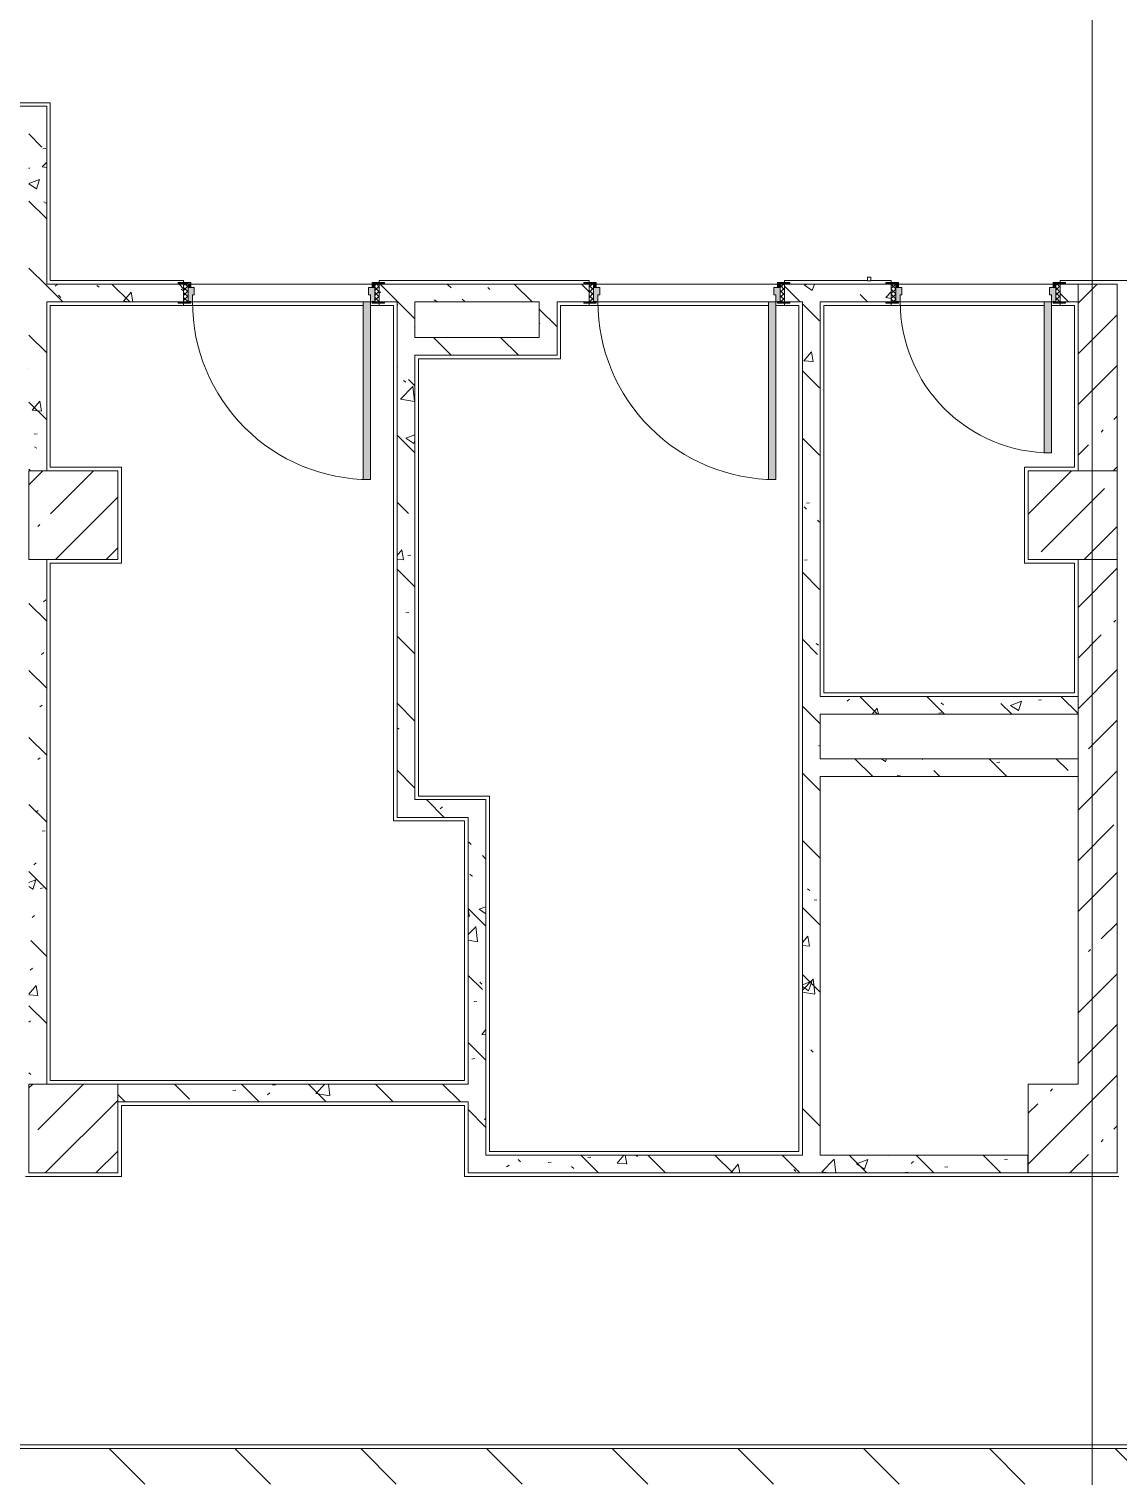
# Model space of a CAD drawing. Header units: millimetres. Extents: x -4185 to 186529, y -8553 to 29097.
# Drawn here: x 138099 to 144224, y 13445 to 21585 of the extents above; entities that cross this region are included whole.
import ezdxf

# ---------------------------------------------------------------- set-up
doc = ezdxf.new("R2010")
doc.units = ezdxf.units.MM
for name, color, linetype, lineweight, true_color in [('A-DOOR-3', 7, 'Continuous', 5, 0xaaaaaa), ('A-DOOR-4', 7, 'Continuous', 5, 0xe2e2e2), ('A-DOOR-FRAM-2', 7, 'Continuous', 5, 0xe2e2e2), ('A-DOOR-FRAM-3', 7, 'Continuous', 5, 0xaaaaaa), ('A-FLOR-1', 7, 'Continuous', 5, 0xaaaaaa), ('I-WALL-5', 7, 'Continuous', 5, 0x787878)]:
    doc.layers.add(name, color=color, linetype=linetype, lineweight=lineweight, true_color=true_color)
for name, color, linetype, lineweight in [('A-WALL', 7, 'Continuous', 9), ('A-WALL-2', 7, 'Continuous', 5), ('I-WALL-3', 7, 'Continuous', 5), ('S-COLS-2', 7, 'Continuous', 5), ('Оси', 7, 'Continuous', 9)]:
    doc.layers.add(name, color=color, linetype=linetype, lineweight=lineweight)
pattern_1 = [(45, (59518.7, 0), (-285.1231, 285.1231), []), (45, (59803.8, 0), (-285.1231, 285.1231), [504.031, -100.806, 16.764, -84.042])]
pattern_2 = [(135, (59518.7, 0), (-377.1708, -377.1708), [533.4, -88.9, 17.78, -88.9]), (135, (59518.7, 376.94), (-377.1708, -377.1708), []), (50, (59518.7, 0), (637.6445, -55.7866), [66.675, -733.425]), (355, (59518.7, 0), (-123.3494, 668.699), [53.34, -586.74]), (100.451, (59571.8, -4.65), (514.299, 612.908), [56.665, -623.315]), (46.184, (59518.7, 177.8), (948.7764, -147.15), [100.012, -1100.137]), (96.636, (59597.7, 165.5), (830.909, 865.997), [84.998, -934.973]), (351.184, (59518.7, 177.8), (830.918, 865.988), [80.01, -880.11]), (21, (59607.6, 133.35), (530.6506, -357.9283), [66.675, -733.425]), (326, (59607.6, 133.35), (216.308, 644.6585), [53.34, -586.74]), (71.451, (59651.8, 103.5), (746.9596, 286.7243), [56.665, -623.315]), (37.5, (59518.68, 0), (10.81053, 295.9426), [16.764, -562.864, 16.764, -578.866, -588.962]), (37.5, (59518.68, 0), (10.81053, 295.9426), [-1175.258, 16.764, -572.198]), (7.5, (59518.68, 0), (233.8692, 350.6318), [16.764, -322.834, 16.764, -549.529, -224.472]), (7.5, (59518.68, 0), (233.8692, 350.6318), [-905.891, 16.764, -207.708]), (327.5, (59320.43, 0), (474.5678, -20.0513), [16.764, -205.486, 16.764, -676.656, -920.115]), (327.5, (59320.43, 0), (474.5678, -20.0513), [-915.67, 16.764, -903.351]), (317.5, (59231.53, 0), (518.4522, 88.9934), [16.764, -272.161, 16.764, -443.738, -653.415]), (317.5, (59231.53, 0), (518.4522, 88.9934), [-749.427, 16.764, -636.651])]
pattern_3 = [(135, (1751.41, 114.685), (-14.14214, -14.14214), []), (225, (1751.41, 114.685), (14.14214, -14.14214), [])]
pattern_4 = [(45, (-371.384, 114.685), (-14.1421, 14.1421), []), (135, (-371.384, 114.685), (-14.1421, -14.1421), [])]
pattern_5 = [(135, (59518.7, 0), (-353.5534, -353.5534), [])]

# ---------------------------------------------------------------- blocks, each defined once
blk = doc.blocks.new('110_Дверь_СКБ_1Ст_Внутренняя1 - Д-11п 1100x2100h_кладовые _все__ коридор _между помещениями блока столовой__ моечные _все_ 2-32102277-1_10_1_птичка')
at = {"layer": 'A-DOOR-3'}
h = blk.add_hatch(dxfattribs=at)
h.set_pattern_fill('FP_123', color=256, style=0, pattern_type=2)
h.set_pattern_definition(pattern_3)
h.paths.add_polyline_path([(537.5, -50), (562.5, -50), (562.5, 50), (537.5, 50)])
at = {"layer": 'A-DOOR-4'}
h = blk.add_hatch(color=256, dxfattribs=at)
h.paths.add_polyline_path([(-477.5, -30), (-477.5, 10), (-487.5, 10), (-487.5, 50), (-512.5, 50), (-512.5, -30), (-487.5, -30)])
h.paths.add_polyline_path([(537.5, -30), (537.5, 50), (512.5, 50), (512.5, 10), (502.5, 10), (502.5, -30), (512.5, -30)])
at = {"layer": 'A-DOOR-FRAM-2'}
for points in [[(-447.5, 50), (-447.5, 1050), (-487.5, 1050), (-487.5, 50)], [(-567.5, 50), (-497.5, 50), (-497.5, 58), (-567.5, 58)], [(562.5, 50), (592.5, 50), (592.5, 58), (522.5, 58), (522.5, 50), (542.6, 50)], [(-567.5, -58), (-497.5, -58), (-497.5, -50), (-567.5, -50)], [(-497.5, -50), (-497.5, -30), (-512.5, -30), (-512.5, -50)], [(537.5, -50), (537.5, -30), (522.5, -30), (522.5, -50)], [(560.5, -58), (592.5, -58), (592.5, -50), (522.5, -51.4), (522.5, -58)]]:
    blk.add_hatch(color=256, dxfattribs=at).paths.add_polyline_path(points)
at = {"layer": 'A-DOOR-FRAM-3'}
h = blk.add_hatch(dxfattribs=at)
h.set_pattern_fill('FP_124', color=256, style=0, pattern_type=2)
h.set_pattern_definition(pattern_4)
h.paths.add_polyline_path([(-537.5, -50), (-512.5, -50), (-512.5, 50), (-537.5, 50)])
at = {"layer": 'A-DOOR-3'}
for p, q in [((-487.5, 1050), (-487.5, 50)), ((-447.5, 1050), (-487.5, 1050)), ((-447.5, 50), (-447.5, 1050)), ((-487.5, 50), (-447.5, 50))]:
    blk.add_line(p, q, dxfattribs=at)
blk.add_arc((-487.5, 50), 1000, 360, 90, dxfattribs=at)
at = {"layer": 'A-DOOR-FRAM-3'}
for p, q in [((-497.5, 58), (-567.5, 58)), ((-567.5, 58), (-567.5, 50)), ((-567.5, 50), (-497.5, 50)), ((-512.5, 50), (-537.5, 50)), ((-537.5, 50), (-537.5, -50)), ((-487.5, 50), (-512.5, 50)), ((-512.5, 50), (-512.5, -30)), ((-512.5, -50), (-512.5, 50)), ((-497.5, 50), (-512.5, 50)), ((-512.5, 50), (-512.5, 49)), ((-512.5, 49), (-497.5, 49)), ((-497.5, 50), (-497.5, 58)), ((-497.5, 49), (-497.5, 50)), ((-487.5, 10), (-487.5, 50)), ((-477.5, 10), (-487.5, 10)), ((-477.5, -30), (-477.5, 10)), ((512.5, 10), (502.5, 10)), ((502.5, 10), (502.5, -30)), ((512.5, 50), (512.5, 10)), ((537.5, 50), (512.5, 50)), ((592.5, 58), (522.5, 58)), ((522.5, 58), (522.5, 50)), ((537.5, 50), (522.5, 50)), ((522.5, 50), (522.5, 49)), ((522.5, 50), (592.5, 50)), ((522.5, 49), (537.5, 49)), ((537.5, -30), (537.5, 50)), ((562.5, 50), (537.5, 50)), ((537.5, 50), (537.5, -50)), ((537.5, 49), (537.5, 50)), ((562.5, -50), (562.5, 50)), ((592.5, 50), (592.5, 58)), ((-497.5, -50), (-567.5, -50)), ((-567.5, -50), (-567.5, -58)), ((-567.5, -58), (-497.5, -58)), ((-537.5, -50), (-512.5, -50)), ((-512.5, -30), (-477.5, -30)), ((-497.5, -30), (-512.5, -30)), ((-512.5, -30), (-512.5, -50)), ((-512.5, -50), (-497.5, -50)), ((-497.5, -50), (-497.5, -30)), ((-497.5, -58), (-497.5, -50)), ((502.5, -30), (537.5, -30)), ((537.5, -30), (522.5, -30)), ((522.5, -30), (522.5, -50)), ((522.5, -50), (537.5, -50)), ((592.5, -50), (522.5, -50)), ((522.5, -50), (522.5, -58)), ((522.5, -58), (592.5, -58)), ((537.5, -50), (537.5, -30)), ((537.5, -50), (562.5, -50)), ((592.5, -58), (592.5, -50))]:
    blk.add_line(p, q, dxfattribs=at)
blk = doc.blocks.new('110_Дверь_СКБ_1Ст_Внутренняя1 - Д-11п 1100x2100h_кладовые _все__ коридор _между помещениями блока столовой__ моечные _все_ 2-V175-1_10_1_птичка')
at = {"layer": 'A-DOOR-3'}
h = blk.add_hatch(dxfattribs=at)
h.set_pattern_fill('FP_123', color=256, style=0, pattern_type=2)
h.set_pattern_definition(pattern_3)
h.paths.add_polyline_path([(537.5, 50), (537.5, -50), (562.5, -50), (562.5, 50)])
at = {"layer": 'A-DOOR-4'}
h = blk.add_hatch(color=256, dxfattribs=at)
h.paths.add_polyline_path([(512.5, 50), (512.5, 10), (502.5, 10), (502.5, -30), (537.5, -30), (537.5, 50), (522.5, 50)])
h.paths.add_polyline_path([(-497.5, 50), (-512.5, 50), (-512.5, -30), (-477.5, -30), (-477.5, 10), (-487.5, 10), (-487.5, 50)])
at = {"layer": 'A-DOOR-FRAM-2'}
for points in [[(-487.5, 1050), (-487.5, 50), (-447.5, 50), (-447.5, 1050)], [(-537.5, 58), (-567.5, 58), (-567.5, 50), (-497.5, 50), (-497.5, 58), (-517.5, 58)], [(592.5, 58), (522.5, 58), (522.5, 50), (592.5, 50)], [(-537.5, -50), (-567.5, -50), (-567.5, -58), (-497.5, -58), (-497.5, -50), (-513.9, -50)], [(-512.5, -30), (-512.5, -50), (-497.5, -50), (-497.5, -30)], [(537.5, -30), (522.5, -30), (522.5, -50), (537.5, -50)], [(562.5, -50), (522.5, -55.2), (522.5, -58), (592.5, -58), (592.5, -50)]]:
    blk.add_hatch(color=256, dxfattribs=at).paths.add_polyline_path(points)
at = {"layer": 'A-DOOR-FRAM-3'}
h = blk.add_hatch(dxfattribs=at)
h.set_pattern_fill('FP_124', color=256, style=0, pattern_type=2)
h.set_pattern_definition(pattern_4)
h.paths.add_polyline_path([(-512.5, 50), (-537.5, 50), (-537.5, -50), (-512.5, -48.8)])
at = {"layer": 'A-DOOR-3'}
for p, q in [((-487.5, 1050), (-487.5, 50)), ((-447.5, 1050), (-487.5, 1050)), ((-447.5, 50), (-447.5, 1050)), ((-487.5, 50), (-447.5, 50))]:
    blk.add_line(p, q, dxfattribs=at)
blk.add_arc((-487.5, 50), 1000, 360, 90, dxfattribs=at)
at = {"layer": 'A-DOOR-FRAM-3'}
for p, q in [((-497.5, 58), (-567.5, 58)), ((-567.5, 58), (-567.5, 50)), ((-567.5, 50), (-497.5, 50)), ((-512.5, 50), (-537.5, 50)), ((-537.5, 50), (-537.5, -50)), ((-487.5, 50), (-512.5, 50)), ((-512.5, 50), (-512.5, -30)), ((-512.5, -50), (-512.5, 50)), ((-497.5, 50), (-512.5, 50)), ((-512.5, 50), (-512.5, 49)), ((-512.5, 49), (-497.5, 49)), ((-497.5, 50), (-497.5, 58)), ((-497.5, 49), (-497.5, 50)), ((-487.5, 10), (-487.5, 50)), ((-477.5, 10), (-487.5, 10)), ((-477.5, -30), (-477.5, 10)), ((512.5, 10), (502.5, 10)), ((502.5, 10), (502.5, -30)), ((512.5, 50), (512.5, 10)), ((537.5, 50), (512.5, 50)), ((592.5, 58), (522.5, 58)), ((522.5, 58), (522.5, 50)), ((537.5, 50), (522.5, 50)), ((522.5, 50), (522.5, 49)), ((522.5, 50), (592.5, 50)), ((522.5, 49), (537.5, 49)), ((537.5, -30), (537.5, 50)), ((562.5, 50), (537.5, 50)), ((537.5, 50), (537.5, -50)), ((537.5, 49), (537.5, 50)), ((562.5, -50), (562.5, 50)), ((592.5, 50), (592.5, 58)), ((-497.5, -50), (-567.5, -50)), ((-567.5, -50), (-567.5, -58)), ((-567.5, -58), (-497.5, -58)), ((-537.5, -50), (-512.5, -50)), ((-512.5, -30), (-477.5, -30)), ((-497.5, -30), (-512.5, -30)), ((-512.5, -30), (-512.5, -50)), ((-512.5, -50), (-497.5, -50)), ((-497.5, -50), (-497.5, -30)), ((-497.5, -58), (-497.5, -50)), ((502.5, -30), (537.5, -30)), ((537.5, -30), (522.5, -30)), ((522.5, -30), (522.5, -50)), ((522.5, -50), (537.5, -50)), ((592.5, -50), (522.5, -50)), ((522.5, -50), (522.5, -58)), ((522.5, -58), (592.5, -58)), ((537.5, -50), (537.5, -30)), ((537.5, -50), (562.5, -50)), ((592.5, -58), (592.5, -50))]:
    blk.add_line(p, q, dxfattribs=at)
blk = doc.blocks.new('110_Дверь_СКБ_1Ст_Внутренняя1 - Д-7_п__950x2100h_Туалет-V197-1_10_1_птичка')
at = {"layer": 'A-DOOR-3'}
h = blk.add_hatch(dxfattribs=at)
h.set_pattern_fill('FP_127', color=256, style=0, pattern_type=2)
h.set_pattern_definition([(135, (1826.41, 114.685), (-14.14214, -14.14214), []), (225, (1826.41, 114.685), (14.14214, -14.14214), [])])
h.paths.add_polyline_path([(487.5, 50), (462.5, 50), (462.5, -50), (487.5, -50)])
at = {"layer": 'A-DOOR-4'}
h = blk.add_hatch(color=256, dxfattribs=at)
h.paths.add_polyline_path([(437.5, 50), (437.5, 10), (427.5, 10), (427.5, -30), (462.5, -30), (462.5, 50), (447.5, 50)])
h.paths.add_polyline_path([(-422.5, 50), (-437.5, 50), (-437.5, -30), (-402.5, -30), (-402.5, 10), (-412.5, 10), (-412.5, 50)])
at = {"layer": 'A-DOOR-FRAM-2'}
for points in [[(-372.5, 900), (-412.5, 900), (-412.5, 50), (-372.5, 50), (-372.5, 622.5)], [(-492.5, 58), (-492.5, 50), (-422.5, 50), (-422.5, 58), (-462.5, 58)], [(467.5, 58), (447.5, 58), (447.5, 50), (517.5, 50), (517.5, 58), (487.5, 58)], [(-492.5, -50), (-492.5, -58), (-422.5, -58), (-422.5, -50), (-462.5, -50)], [(-437.5, -30), (-437.5, -50), (-422.5, -50), (-422.5, -30)], [(447.5, -30), (447.5, -50), (462.5, -50), (462.5, -30)], [(487.5, -50), (447.5, -50), (447.5, -58), (517.5, -58), (517.5, -50), (488.2, -50)]]:
    blk.add_hatch(color=256, dxfattribs=at).paths.add_polyline_path(points)
at = {"layer": 'A-DOOR-FRAM-3'}
h = blk.add_hatch(dxfattribs=at)
h.set_pattern_fill('FP_128', color=256, style=0, pattern_type=2)
h.set_pattern_definition([(45, (-296.384, 114.685), (-14.1421, 14.1421), []), (135, (-296.384, 114.685), (-14.1421, -14.1421), [])])
h.paths.add_polyline_path([(-437.5, 50), (-462.5, 50), (-462.5, -50), (-437.5, -50)])
at = {"layer": 'A-DOOR-3'}
for p, q in [((-412.5, 900), (-412.5, 50)), ((-372.5, 900), (-412.5, 900)), ((-372.5, 50), (-372.5, 900)), ((-412.5, 50), (-372.5, 50))]:
    blk.add_line(p, q, dxfattribs=at)
blk.add_arc((-412.5, 50), 850, 360, 90, dxfattribs=at)
at = {"layer": 'A-DOOR-FRAM-3'}
for p, q in [((-422.5, 58), (-492.5, 58)), ((-492.5, 58), (-492.5, 50)), ((-492.5, 50), (-422.5, 50)), ((-437.5, 50), (-462.5, 50)), ((-462.5, 50), (-462.5, -50)), ((-412.5, 50), (-437.5, 50)), ((-437.5, 50), (-437.5, -30)), ((-437.5, -50), (-437.5, 50)), ((-422.5, 50), (-437.5, 50)), ((-437.5, 50), (-437.5, 49)), ((-437.5, 49), (-422.5, 49)), ((-422.5, 50), (-422.5, 58)), ((-422.5, 49), (-422.5, 50)), ((-412.5, 10), (-412.5, 50)), ((-402.5, 10), (-412.5, 10)), ((-402.5, -30), (-402.5, 10)), ((437.5, 10), (427.5, 10)), ((427.5, 10), (427.5, -30)), ((437.5, 50), (437.5, 10)), ((462.5, 50), (437.5, 50)), ((517.5, 58), (447.5, 58)), ((447.5, 58), (447.5, 50)), ((462.5, 50), (447.5, 50)), ((447.5, 50), (447.5, 49)), ((447.5, 50), (517.5, 50)), ((447.5, 49), (462.5, 49)), ((462.5, -30), (462.5, 50)), ((487.5, 50), (462.5, 50)), ((462.5, 50), (462.5, -50)), ((462.5, 49), (462.5, 50)), ((487.5, -50), (487.5, 50)), ((517.5, 50), (517.5, 58)), ((-422.5, -50), (-492.5, -50)), ((-492.5, -50), (-492.5, -58)), ((-492.5, -58), (-422.5, -58)), ((-462.5, -50), (-437.5, -50)), ((-437.5, -30), (-402.5, -30)), ((-422.5, -30), (-437.5, -30)), ((-437.5, -30), (-437.5, -50)), ((-437.5, -50), (-422.5, -50)), ((-422.5, -50), (-422.5, -30)), ((-422.5, -58), (-422.5, -50)), ((427.5, -30), (462.5, -30)), ((462.5, -30), (447.5, -30)), ((447.5, -30), (447.5, -50)), ((447.5, -50), (462.5, -50)), ((517.5, -50), (447.5, -50)), ((447.5, -50), (447.5, -58)), ((447.5, -58), (517.5, -58)), ((462.5, -50), (462.5, -30)), ((462.5, -50), (487.5, -50)), ((517.5, -58), (517.5, -50))]:
    blk.add_line(p, q, dxfattribs=at)
blk = doc.blocks.new('BSC_Колонна _Прямоугольная - 500х500-V207-1_10_1_птичка')
at = {"layer": 'S-COLS-2'}
h = blk.add_hatch(dxfattribs=at)
h.set_pattern_fill('FP_167', color=256, style=0, pattern_type=2)
h.set_pattern_definition([(45, (-78830, -15400), (-285.1231, 285.1231), []), (45, (-78544.88, -15400), (-285.1231, 285.1231), [504.031, -100.806, 16.764, -84.042])])
h.paths.add_polyline_path([(-250, -250), (250, -250), (250, 250), (-250, 250), (-250, -74.3)])
for p, q in [((250, 250), (-250, 250)), ((-250, 250), (-250, -250)), ((250, -250), (250, 250)), ((-250, -250), (250, -250))]:
    blk.add_line(p, q, dxfattribs=at)
blk = doc.blocks.new('BSC_Колонна _Прямоугольная - 500х500-V223-1_10_1_птичка')
at = {"layer": 'S-COLS-2'}
h = blk.add_hatch(dxfattribs=at)
h.set_pattern_fill('FP_180', color=256, style=0, pattern_type=2)
h.set_pattern_definition([(45, (-78830, -18850), (-285.1231, 285.1231), []), (45, (-78544.88, -18850), (-285.1231, 285.1231), [504.031, -100.806, 16.764, -84.042])])
h.paths.add_polyline_path([(-150.2, -250), (250, -250), (250, 250), (-250, 250), (-250, -250), (-185.6, -250)])
for p, q in [((250, 250), (-250, 250)), ((-250, 250), (-250, -250)), ((250, -250), (250, 250)), ((-250, -250), (250, -250))]:
    blk.add_line(p, q, dxfattribs=at)
blk = doc.blocks.new('BSC_Колонна _Прямоугольная - 500х500-V224-1_10_1_птичка')
at = {"layer": 'S-COLS-2'}
h = blk.add_hatch(dxfattribs=at)
h.set_pattern_fill('FP_181', color=256, style=0, pattern_type=2)
h.set_pattern_definition([(45, (-84450, -18850), (-285.1231, 285.1231), []), (45, (-84164.88, -18850), (-285.1231, 285.1231), [504.031, -100.806, 16.764, -84.042])])
h.paths.add_polyline_path([(250, -250), (250, 250), (-250, 250), (-250, -250), (215.7, -250)])
for p, q in [((250, 250), (-250, 250)), ((-250, 250), (-250, -250)), ((250, -250), (250, 250)), ((-250, -250), (250, -250))]:
    blk.add_line(p, q, dxfattribs=at)

msp = doc.modelspace()

# ---------------------------------------------------------------- hatches: boundary and pattern name
at = {"layer": 'I-WALL-3'}
h = msp.add_hatch(dxfattribs=at)
h.set_pattern_fill('FP_90', color=256, style=0, pattern_type=2)
h.set_pattern_definition(pattern_1)
h.paths.add_polyline_path([(144218.7, 19100), (144218.7, 20150), (143998.7, 20150), (143998.7, 19100), (144165.2, 19100)])
h = msp.add_hatch(dxfattribs=at)
h.set_pattern_fill('FP_90', color=256, style=0, pattern_type=2)
h.set_pattern_definition(pattern_1)
h.paths.add_polyline_path([(144218.7, 15650), (144218.7, 18600), (143998.7, 18600), (143998.7, 15650)])
h = msp.add_hatch(dxfattribs=at)
h.set_pattern_fill('FP_108', color=256, style=0, pattern_type=2)
h.set_pattern_definition(pattern_5)
h.paths.add_polyline_path([(135614.7, 13400), (144218.7, 13400), (144218.7, 13600), (128168.7, 13600), (128168.7, 13400), (134682.4, 13400)])
h = msp.add_hatch(dxfattribs=at)
h.set_pattern_fill('FP_108', color=256, style=0, pattern_type=2)
h.set_pattern_definition(pattern_5)
h.paths.add_polyline_path([(144628.7, 13400), (144658.7, 13400), (144658.7, 13600), (144218.7, 13600), (144218.7, 13400), (144558.7, 13400)])
h.paths.add_polyline_path([(145608.7, 13400), (146137.1, 13400), (146137.1, 13600), (145608.7, 13600)])
h.paths.add_polyline_path([(147718.7, 13400), (147928.7, 13400), (147928.7, 13600), (147718.7, 13600), (147718.7, 13480)])
h.paths.add_polyline_path([(147018.7, 13400), (147018.7, 13600), (146837.1, 13600), (146837.1, 13400), (146968.7, 13400)])
at = {"layer": 'I-WALL-5'}
h = msp.add_hatch(dxfattribs=at)
h.set_pattern_fill('FP_120', color=256, style=0, pattern_type=2)
h.set_pattern_definition(pattern_2)
h.paths.add_polyline_path([(138098.5, 15150), (138098.7, 15150.8), (138098.7, 15650), (138198.5, 15650), (138198.5, 18600), (138098.7, 18600), (138098.7, 19100), (138198.5, 19100), (138198.5, 21150), (138098.5, 21150), (138098.5, 15325.4)])
h = msp.add_hatch(dxfattribs=at)
h.set_pattern_fill('FP_120', color=256, style=0, pattern_type=2)
h.set_pattern_definition(pattern_2)
h.paths.add_polyline_path([(138968.7, 20050), (138968.7, 20150), (138198.5, 20150), (138198.5, 20050), (138938.7, 20050)])
h.paths.add_polyline_path([(140554.9, 20050), (140968.7, 20050), (140968.7, 20150), (140068.7, 20150), (140068.7, 20050), (140288.7, 20050)])
h = msp.add_hatch(dxfattribs=at)
h.set_pattern_fill('FP_120', color=256, style=0, pattern_type=2)
h.set_pattern_definition(pattern_2)
h.paths.add_polyline_path([(141068.7, 19750), (141068.7, 20150), (140968.7, 20150), (140968.7, 19750)])
h = msp.add_hatch(dxfattribs=at)
h.set_pattern_fill('FP_120', color=256, style=0, pattern_type=2)
h.set_pattern_definition(pattern_2)
h.paths.add_polyline_path([(142378.7, 20050), (142948.7, 20050), (142948, 20150), (142348.7, 20150), (142348.7, 20050)])
h.paths.add_polyline_path([(141248.7, 20050), (141248.7, 20150), (141068.7, 20150), (141068.7, 20050), (141218.7, 20050)])
h.paths.add_polyline_path([(143898.7, 20050), (143998.7, 20050), (143998.7, 20150), (143898.7, 20150)])
h = msp.add_hatch(dxfattribs=at)
h.set_pattern_fill('FP_120', color=256, style=0, pattern_type=2)
h.set_pattern_definition(pattern_2)
h.paths.add_polyline_path([(140168.7, 17250), (140268.7, 17250), (140268.7, 20050), (140168.7, 20050), (140168.7, 17270)])
h = msp.add_hatch(dxfattribs=at)
h.set_pattern_fill('FP_120', color=256, style=0, pattern_type=2)
h.set_pattern_definition(pattern_2)
h.paths.add_polyline_path([(142448.7, 15250), (142548.7, 15250), (142543.8, 20050), (142448.7, 20050), (142448.7, 15270)])
h = msp.add_hatch(dxfattribs=at)
h.set_pattern_fill('FP_120', color=256, style=0, pattern_type=2)
h.set_pattern_definition(pattern_2)
h.paths.add_polyline_path([(140472.9, 19750), (140968.7, 19750), (140968.7, 19850), (140268.7, 19850), (140268.7, 19750), (140399, 19750)])
h = msp.add_hatch(dxfattribs=at)
h.set_pattern_fill('FP_120', color=256, style=0, pattern_type=2)
h.set_pattern_definition(pattern_2)
h.paths.add_polyline_path([(143998.7, 17730), (143998.7, 17830), (142548.7, 17830), (142548.7, 17730), (143978.7, 17730)])
h = msp.add_hatch(dxfattribs=at)
h.set_pattern_fill('FP_120', color=256, style=0, pattern_type=2)
h.set_pattern_definition(pattern_2)
h.paths.add_polyline_path([(143698.7, 17380), (143998.7, 17380), (143998.7, 17480), (142548.7, 17480), (142548.7, 17380), (142568.7, 17380)])
h = msp.add_hatch(dxfattribs=at)
h.set_pattern_fill('FP_120', color=256, style=0, pattern_type=2)
h.set_pattern_definition(pattern_2)
h.paths.add_polyline_path([(140268.7, 17150), (140668.7, 17150), (140668.7, 17250), (140168.7, 17250), (140168.7, 17150)])
h = msp.add_hatch(dxfattribs=at)
h.set_pattern_fill('FP_120', color=256, style=0, pattern_type=2)
h.set_pattern_definition(pattern_2)
h.paths.add_polyline_path([(140568.7, 15250), (140668.7, 15250), (140668.7, 17150), (140568.7, 17150), (140568.7, 15530)])
h = msp.add_hatch(dxfattribs=at)
h.set_pattern_fill('FP_120', color=256, style=0, pattern_type=2)
h.set_pattern_definition(pattern_2)
h.paths.add_polyline_path([(138598.7, 15550), (140568.7, 15550), (140568.7, 15650), (138598.7, 15650), (138598.7, 15593.2)])
h = msp.add_hatch(dxfattribs=at)
h.set_pattern_fill('FP_120', color=256, style=0, pattern_type=2)
h.set_pattern_definition(pattern_2)
h.paths.add_polyline_path([(142118.2, 15150), (143717.1, 15150), (143717.1, 15250), (140568.7, 15250), (140568.7, 15150), (140688.7, 15150)])
at = {"layer": 'S-COLS-2'}
h = msp.add_hatch(dxfattribs=at)
h.set_pattern_fill('FP_90', color=256, style=0, pattern_type=2)
h.set_pattern_definition(pattern_1)
h.paths.add_polyline_path([(144218.7, 15150), (144218.7, 15650), (143718.7, 15650), (143718.7, 15150), (143977.2, 15150)])

# ---------------------------------------------------------------- linework, layer by layer
at = {"layer": 'A-FLOR-1'}
for p, q in [((137898.5, 21170), (138218.5, 21170)), ((138218.5, 21170), (138218.5, 20170)), ((138218.5, 20170), (138968.7, 20170)), ((138968.7, 20170), (138968.7, 20158)), ((140068.7, 20158), (140068.7, 20170)), ((140068.7, 20170), (141248.7, 20170)), ((141248.7, 20170), (141248.7, 20158)), ((142348.7, 20158), (142348.7, 20170)), ((142348.7, 20170), (142814.2, 20170)), ((142834.2, 20170), (142948.7, 20170)), ((142948.7, 20170), (142948.7, 20158)), ((143898.7, 20158), (143898.7, 20170)), ((143898.7, 20170), (145088.7, 20170)), ((138218.5, 20030), (138218.5, 19120)), ((139978.7, 20030), (138218.5, 20030)), ((138968.7, 20042), (138968.7, 20030)), ((140148.7, 20030), (140018.7, 20030)), ((140068.7, 20030), (140068.7, 20042)), ((140148.7, 17130), (140148.7, 20030)), ((142258.7, 20030), (141088.7, 20030)), ((141088.7, 20030), (141088.7, 19730)), ((141248.7, 20042), (141248.7, 20030)), ((142428.7, 20030), (142298.7, 20030)), ((142348.7, 20030), (142348.7, 20042)), ((142428.7, 15270), (142428.7, 20030)), ((143808.7, 20030), (142568.7, 20030)), ((142568.7, 20030), (142568.7, 17850)), ((142948.7, 20042), (142948.7, 20030)), ((143978.7, 20030), (143848.7, 20030)), ((143898.7, 20030), (143898.7, 20042)), ((143978.7, 19120), (143978.7, 20030)), ((141088.7, 19730), (140288.7, 19730)), ((140288.7, 19730), (140288.7, 17270)), ((138218.5, 19120), (138618.7, 19120)), ((138618.7, 19120), (138618.7, 18580)), ((143698.7, 18580), (143698.7, 19120)), ((143698.7, 19120), (143978.7, 19120)), ((138618.7, 18580), (138218.5, 18580)), ((138218.5, 18580), (138218.5, 15670)), ((143978.7, 18580), (143698.7, 18580)), ((143978.7, 17850), (143978.7, 18580)), ((142568.7, 17850), (143978.7, 17850)), ((140288.7, 17270), (140688.7, 17270)), ((140688.7, 17270), (140688.7, 15270)), ((140548.7, 17130), (140148.7, 17130)), ((140548.7, 15670), (140548.7, 17130)), ((138218.5, 15670), (140548.7, 15670)), ((140548.7, 15530), (138618.7, 15530)), ((138618.7, 15530), (138618.7, 15130)), ((140548.7, 15130), (140548.7, 15530)), ((140688.7, 15270), (142428.7, 15270)), ((138618.7, 15130), (138078.7, 15130)), ((144229.2, 15130), (140548.7, 15130)), ((130348.7, 13620), (144658.7, 13620))]:
    msp.add_line(p, q, dxfattribs=at)
at = {"layer": 'A-WALL'}
for p, q in [((143998.7, 20050), (143998.7, 20150)), ((143998.7, 17730), (143998.7, 17830)), ((143998.7, 17380), (143998.7, 17480))]:
    msp.add_line(p, q, dxfattribs=at)
at = {"layer": 'A-WALL-2'}
for p, q in [((142834.2, 20188), (142814.2, 20188)), ((142814.2, 20188), (142814.2, 20168)), ((142834.2, 20168), (142834.2, 20188)), ((142814.2, 20168), (142834.2, 20168))]:
    msp.add_line(p, q, dxfattribs=at)
at = {"layer": 'I-WALL-3'}
for p, q in [((138198.5, 21150), (137928.5, 21150)), ((138198.5, 20150), (138198.5, 21150)), ((138938.7, 20150), (138198.5, 20150)), ((139008.7, 20150), (140028.7, 20150)), ((141218.7, 20150), (140098.7, 20150)), ((141288.7, 20150), (142308.7, 20150)), ((142918.7, 20150), (142378.7, 20150)), ((142988.7, 20150), (143858.7, 20150)), ((144218.7, 20150), (143928.7, 20150)), ((144218.7, 19100), (144218.7, 20150)), ((138198.5, 19100), (138198.5, 20050)), ((138198.5, 20050), (138938.7, 20050)), ((139978.7, 20050), (139018.7, 20050)), ((140098.7, 20050), (140168.7, 20050)), ((140168.7, 20050), (140168.7, 17150)), ((140268.7, 19850), (140268.7, 20050)), ((140268.7, 20050), (140968.7, 20050)), ((140968.7, 20050), (140968.7, 19850)), ((141068.7, 20050), (141218.7, 20050)), ((141068.7, 19750), (141068.7, 20050)), ((142258.7, 20050), (141298.7, 20050)), ((142378.7, 20050), (142448.7, 20050)), ((142448.7, 20050), (142448.7, 15250)), ((142548.7, 20050), (142918.7, 20050)), ((142548.7, 17830), (142548.7, 20050)), ((143808.7, 20050), (142998.7, 20050)), ((143928.7, 20050), (143998.7, 20050)), ((143998.7, 20050), (143998.7, 19100)), ((140968.7, 19850), (140268.7, 19850)), ((140268.7, 17250), (140268.7, 19750)), ((140268.7, 19750), (141068.7, 19750)), ((138198.5, 15650), (138198.5, 18600)), ((143998.7, 18600), (143998.7, 17830)), ((144218.7, 15650), (144218.7, 18600)), ((143998.7, 17830), (142548.7, 17830)), ((142548.7, 17730), (143998.7, 17730)), ((142548.7, 17480), (142548.7, 17730)), ((143998.7, 17730), (143998.7, 17480)), ((143998.7, 17480), (142548.7, 17480)), ((142548.7, 17380), (143998.7, 17380)), ((142548.7, 15250), (142548.7, 17380)), ((143998.7, 17380), (143998.7, 15650)), ((140668.7, 17250), (140268.7, 17250)), ((140668.7, 15250), (140668.7, 17250)), ((140168.7, 17150), (140568.7, 17150)), ((140568.7, 17150), (140568.7, 15650)), ((140568.7, 15650), (138598.7, 15650)), ((138598.7, 15550), (140568.7, 15550)), ((140568.7, 15550), (140568.7, 15150)), ((142448.7, 15250), (140668.7, 15250)), ((143717.1, 15250), (142548.7, 15250)), ((143717.1, 15150), (143717.1, 15250)), ((140568.7, 15150), (143717.1, 15150)), ((144628.7, 13600), (130328.7, 13600))]:
    msp.add_line(p, q, dxfattribs=at)
at = {"layer": 'S-COLS-2'}
for p, q in [((143998.7, 15650), (143718.7, 15650)), ((143718.7, 15650), (143718.7, 15150)), ((144218.7, 15150), (144218.7, 15650)), ((143718.7, 15150), (144218.7, 15150))]:
    msp.add_line(p, q, dxfattribs=at)
at = {"layer": 'Оси'}
msp.add_line((144078.7, 10029.8), (144078.7, 21915.1), dxfattribs=at)

# ---------------------------------------------------------------- block references
at = {"layer": 'A-DOOR-3', "rotation": 180}
for name, p in [('110_Дверь_СКБ_1Ст_Внутренняя1 - Д-11п 1100x2100h_кладовые _все__ коридор _между помещениями блока столовой__ моечные _все_ 2-V175-1_10_1_птичка', (139531.2, 20100)), ('110_Дверь_СКБ_1Ст_Внутренняя1 - Д-11п 1100x2100h_кладовые _все__ коридор _между помещениями блока столовой__ моечные _все_ 2-32102277-1_10_1_птичка', (141811.2, 20100)), ('110_Дверь_СКБ_1Ст_Внутренняя1 - Д-7_п__950x2100h_Туалет-V197-1_10_1_птичка', (143436.2, 20100))]:
    msp.add_blockref(name, p, dxfattribs=at)
at = {"layer": 'S-COLS-2'}
for name, p in [('BSC_Колонна _Прямоугольная - 500х500-V223-1_10_1_птичка', (138348.7, 18850)), ('BSC_Колонна _Прямоугольная - 500х500-V224-1_10_1_птичка', (143968.7, 18850)), ('BSC_Колонна _Прямоугольная - 500х500-V207-1_10_1_птичка', (138348.7, 15400))]:
    msp.add_blockref(name, p, dxfattribs=at)

doc.saveas('drawing.dxf')
